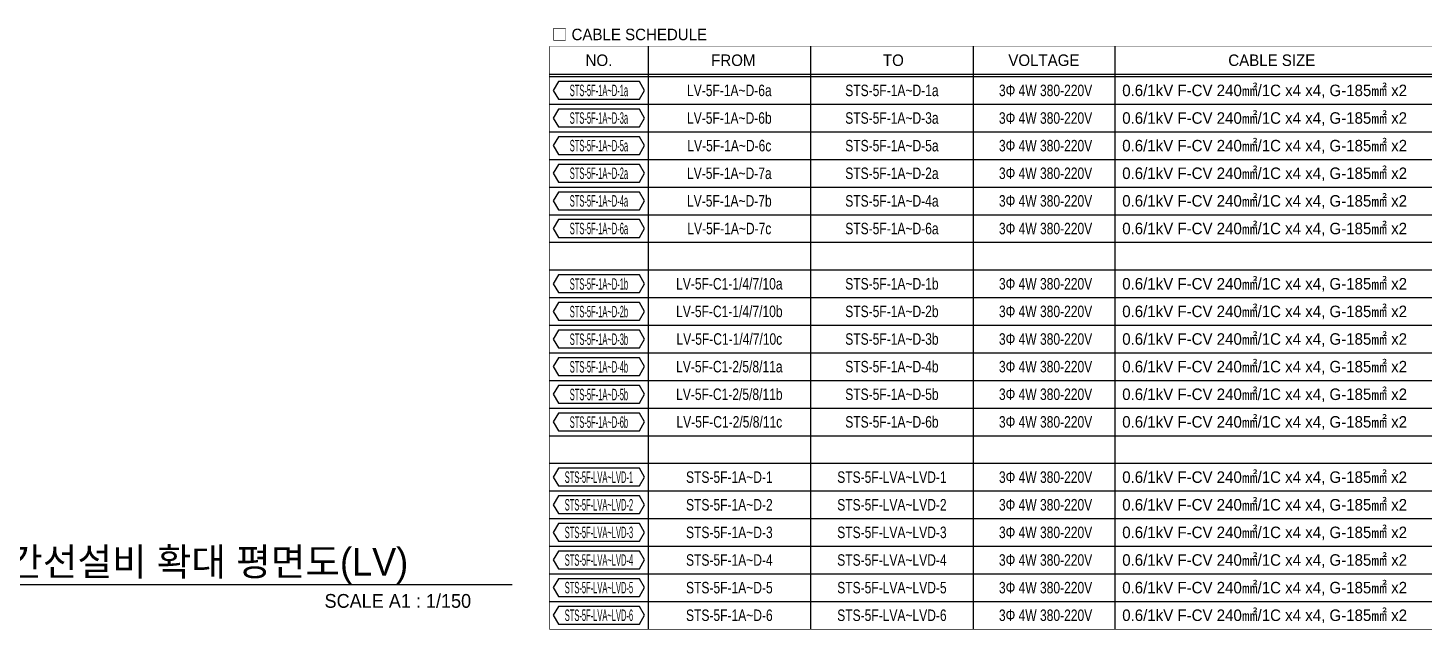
# Model space of a CAD drawing. Header units: millimetres. Extents: x 33932 to 374132, y 182625 to 847314.
# Drawn here: x 305672 to 351181, y 360508 to 380093 of the extents above; entities that cross this region are included whole.
import ezdxf
from ezdxf.enums import TextEntityAlignment as Align

# ---------------------------------------------------------------- set-up
doc = ezdxf.new("R2010")
doc.units = ezdxf.units.MM
doc.header["$LTSCALE"] = 150
for name, color, linetype in [('-----26 Electrical Cable Tray_HV_발전기 B', 103, 'Continuous'), ('-----29 Cable Schedule', 1, 'Continuous'), ('-----29 Indicator', 1, 'Continuous'), ('-----29 주기', 1, 'Continuous'), ('-----30 Text', 2, 'Continuous'), ('-----41 Drawing Title', 2, 'Continuous')]:
    doc.layers.add(name, color=color, linetype=linetype)
doc.styles.add('ELEC', font='')
doc.styles.get('ELEC').set_extended_font_data('Dotum')

msp = doc.modelspace()

# ---------------------------------------------------------------- linework, layer by layer
at = {"layer": '-----29 Cable Schedule', "color": 3}
msp.add_lwpolyline([(322683, 379491), (356944, 379491), (356944, 360508), (322683, 360508)], close=True, dxfattribs=at)
at = {"layer": '-----41 Drawing Title', "color": 7}
msp.add_line((321461, 361950), (297439, 361950), dxfattribs=at)

# ---------------------------------------------------------------- texts
at = {"layer": '-----41 Drawing Title', "color": 2, "style": 'ELEC'}
msp.add_text('지상4층 전력간선설비 확대 평면도(LV)', height=900, dxfattribs=at).set_placement((298398, 362250))
at = {"layer": '-----41 Drawing Title', "style": 'ELEC'}
msp.add_text('SCALE A1 : 1/150', height=450, dxfattribs=at).set_placement((320119, 361200), align=Align.RIGHT)

# ---------------------------------------------------------------- next in the draw order: wipeouts: each hides what was drawn before it
at = {"color": 3}
msp.add_wipeout([(322683, 379491), (356944, 379491), (356944, 360508), (322683, 360508)], dxfattribs=at).dxf.layer = '-----26 Electrical Cable Tray_HV_발전기 B'

# ---------------------------------------------------------------- next in the draw order: linework, layer by layer
at = {"layer": '-----29 Cable Schedule'}
for p, q in [((325886, 379491), (325886, 378508)), ((331185, 379491), (331185, 378508)), ((336484, 379491), (336484, 378508)), ((341098, 379491), (341098, 378508))]:
    msp.add_line(p, q, dxfattribs=at)
at = {"layer": '-----29 Cable Schedule', "color": 3}
for p, q in [((322683, 378591), (356944, 378591)), ((322683, 378508), (356944, 378508))]:
    msp.add_line(p, q, dxfattribs=at)
at = {"layer": '-----29 Cable Schedule', "color": 1}
for p, q in [((325886, 378508), (325886, 360508)), ((331185, 378508), (331185, 360508)), ((336484, 378508), (336484, 360508)), ((341098, 378508), (341098, 360508)), ((322683, 377608), (356944, 377608)), ((322683, 376708), (356944, 376708)), ((322683, 375808), (356944, 375808)), ((322683, 374908), (356944, 374908)), ((322683, 374008), (356944, 374008)), ((322683, 373108), (356944, 373108)), ((322683, 372208), (356944, 372208)), ((322683, 371308), (356944, 371308)), ((322683, 370408), (356944, 370408)), ((322683, 369508), (356944, 369508)), ((322683, 368608), (356944, 368608)), ((322683, 367708), (356944, 367708)), ((322683, 366808), (356944, 366808)), ((322683, 365908), (356944, 365908)), ((322683, 365008), (356944, 365008)), ((322683, 364108), (356944, 364108)), ((322683, 363208), (356944, 363208)), ((322683, 362308), (356944, 362308)), ((322683, 361408), (356944, 361408))]:
    msp.add_line(p, q, dxfattribs=at)
at = {"layer": '-----29 주기', "elevation": 0}
for points in [[(322962, 378347), (322795, 378058), (322962, 377769), (325607, 377769), (325774, 378058), (325607, 378347)], [(322962, 377447), (322795, 377158), (322962, 376869), (325607, 376869), (325774, 377158), (325607, 377447)], [(322962, 376547), (322795, 376258), (322962, 375969), (325607, 375969), (325774, 376258), (325607, 376547)], [(322962, 375647), (322795, 375358), (322962, 375069), (325607, 375069), (325774, 375358), (325607, 375647)], [(322962, 374747), (322795, 374458), (322962, 374169), (325607, 374169), (325774, 374458), (325607, 374747)], [(322962, 373847), (322795, 373558), (322962, 373269), (325607, 373269), (325774, 373558), (325607, 373847)], [(322962, 372047), (322795, 371758), (322962, 371469), (325607, 371469), (325774, 371758), (325607, 372047)], [(322962, 371147), (322795, 370858), (322962, 370569), (325607, 370569), (325774, 370858), (325607, 371147)], [(322962, 370247), (322795, 369958), (322962, 369669), (325607, 369669), (325774, 369958), (325607, 370247)], [(322962, 369347), (322795, 369058), (322962, 368769), (325607, 368769), (325774, 369058), (325607, 369347)], [(322962, 368447), (322795, 368158), (322962, 367869), (325607, 367869), (325774, 368158), (325607, 368447)], [(322962, 367547), (322795, 367258), (322962, 366969), (325607, 366969), (325774, 367258), (325607, 367547)], [(322962, 365747), (322795, 365458), (322962, 365169), (325607, 365169), (325774, 365458), (325607, 365747)], [(322962, 364847), (322795, 364558), (322962, 364269), (325607, 364269), (325774, 364558), (325607, 364847)], [(322962, 363947), (322795, 363658), (322962, 363369), (325607, 363369), (325774, 363658), (325607, 363947)], [(322962, 363047), (322795, 362758), (322962, 362469), (325607, 362469), (325774, 362758), (325607, 363047)], [(322962, 362147), (322795, 361858), (322962, 361569), (325607, 361569), (325774, 361858), (325607, 362147)], [(322962, 361247), (322795, 360958), (322962, 360669), (325607, 360669), (325774, 360958), (325607, 361247)]]:
    msp.add_lwpolyline(points, close=True, dxfattribs=at)

# ---------------------------------------------------------------- next in the draw order: texts
at = {"layer": '-----29 Indicator', "color": 2, "linetype": 'Continuous', "style": 'ELEC'}
msp.add_text('□ CABLE SCHEDULE', height=375, dxfattribs=at).set_placement((322745, 379881), align=Align.MIDDLE_LEFT)
at = {"layer": '-----30 Text', "style": 'ELEC'}
msp.add_text('NO.', height=375, dxfattribs=at).set_placement((324285, 379041), align=Align.MIDDLE)
for s, p in [('FROM', (328665, 379041)), ('TO', (333882, 379041)), ('VOLTAGE', (338789, 379041)), ('CABLE SIZE', (346217, 379041))]:
    msp.add_text(s, height=375, dxfattribs=at).set_placement(p, align=Align.MIDDLE_CENTER)
at = {"layer": '-----30 Text', "linetype": 'Continuous', "style": 'ELEC', "width": 0.5}
for s, p in [('STS-5F-1A~D-1a', (324285, 378058)), ('STS-5F-1A~D-3a', (324285, 377158)), ('STS-5F-1A~D-5a', (324285, 376258)), ('STS-5F-1A~D-2a', (324285, 375358)), ('STS-5F-1A~D-4a', (324285, 374458)), ('STS-5F-1A~D-6a', (324285, 373558)), ('STS-5F-1A~D-1b', (324285, 371758)), ('STS-5F-1A~D-2b', (324285, 370858)), ('STS-5F-1A~D-3b', (324285, 369958)), ('STS-5F-1A~D-4b', (324285, 369058)), ('STS-5F-1A~D-5b', (324285, 368158)), ('STS-5F-1A~D-6b', (324285, 367258)), ('STS-5F-LVA~LVD-1', (324285, 365458)), ('STS-5F-LVA~LVD-2', (324285, 364558)), ('STS-5F-LVA~LVD-3', (324285, 363658)), ('STS-5F-LVA~LVD-4', (324285, 362758)), ('STS-5F-LVA~LVD-5', (324285, 361858)), ('STS-5F-LVA~LVD-6', (324285, 360958))]:
    msp.add_text(s, height=375, dxfattribs=at).set_placement(p, align=Align.MIDDLE)
at = {"layer": '-----30 Text', "style": 'ELEC', "width": 0.8}
for s, p in [('LV-5F-1A~D-6a', (328536, 378058)), ('STS-5F-1A~D-1a', (333835, 378058)), ('3Φ 4W 380-220V', (338844, 378058)), ('LV-5F-1A~D-6b', (328536, 377158)), ('STS-5F-1A~D-3a', (333835, 377158)), ('3Φ 4W 380-220V', (338844, 377158)), ('LV-5F-1A~D-6c', (328536, 376258)), ('STS-5F-1A~D-5a', (333835, 376258)), ('3Φ 4W 380-220V', (338844, 376258)), ('LV-5F-1A~D-7a', (328536, 375358)), ('STS-5F-1A~D-2a', (333835, 375358)), ('3Φ 4W 380-220V', (338844, 375358)), ('LV-5F-1A~D-7b', (328536, 374458)), ('STS-5F-1A~D-4a', (333835, 374458)), ('3Φ 4W 380-220V', (338844, 374458)), ('LV-5F-1A~D-7c', (328536, 373558)), ('STS-5F-1A~D-6a', (333835, 373558)), ('3Φ 4W 380-220V', (338844, 373558)), ('LV-5F-C1-1/4/7/10a', (328536, 371758)), ('STS-5F-1A~D-1b', (333835, 371758)), ('3Φ 4W 380-220V', (338844, 371758)), ('LV-5F-C1-1/4/7/10b', (328536, 370858)), ('STS-5F-1A~D-2b', (333835, 370858)), ('3Φ 4W 380-220V', (338844, 370858)), ('LV-5F-C1-1/4/7/10c', (328536, 369958)), ('STS-5F-1A~D-3b', (333835, 369958)), ('3Φ 4W 380-220V', (338844, 369958)), ('LV-5F-C1-2/5/8/11a', (328536, 369058)), ('STS-5F-1A~D-4b', (333835, 369058)), ('3Φ 4W 380-220V', (338844, 369058)), ('LV-5F-C1-2/5/8/11b', (328536, 368158)), ('STS-5F-1A~D-5b', (333835, 368158)), ('3Φ 4W 380-220V', (338844, 368158)), ('LV-5F-C1-2/5/8/11c', (328536, 367258)), ('STS-5F-1A~D-6b', (333835, 367258)), ('3Φ 4W 380-220V', (338844, 367258)), ('STS-5F-1A~D-1', (328536, 365458)), ('STS-5F-LVA~LVD-1', (333835, 365458)), ('3Φ 4W 380-220V', (338844, 365458)), ('STS-5F-1A~D-2', (328536, 364558)), ('STS-5F-LVA~LVD-2', (333835, 364558)), ('3Φ 4W 380-220V', (338844, 364558)), ('STS-5F-1A~D-3', (328536, 363658)), ('STS-5F-LVA~LVD-3', (333835, 363658)), ('3Φ 4W 380-220V', (338844, 363658)), ('STS-5F-1A~D-4', (328536, 362758)), ('STS-5F-LVA~LVD-4', (333835, 362758)), ('3Φ 4W 380-220V', (338844, 362758)), ('STS-5F-1A~D-5', (328536, 361858)), ('STS-5F-LVA~LVD-5', (333835, 361858)), ('3Φ 4W 380-220V', (338844, 361858)), ('STS-5F-1A~D-6', (328536, 360958)), ('STS-5F-LVA~LVD-6', (333835, 360958)), ('3Φ 4W 380-220V', (338844, 360958))]:
    msp.add_text(s, height=375, dxfattribs=at).set_placement(p, align=Align.MIDDLE_CENTER)
at = {"layer": '-----30 Text', "style": 'ELEC'}
for p in [(341342, 378058), (341342, 377158), (341342, 376258), (341342, 375358), (341342, 374458), (341342, 373558), (341342, 371758), (341342, 370858), (341342, 369958), (341342, 369058), (341342, 368158), (341342, 367258), (341342, 365458), (341342, 364558), (341342, 363658), (341342, 362758), (341342, 361858), (341342, 360958)]:
    msp.add_text('0.6/1kV F-CV 240㎟/1C x4 x4, G-185㎟ x2', height=375, dxfattribs=at).set_placement(p, align=Align.MIDDLE_LEFT)

doc.saveas('drawing.dxf')
